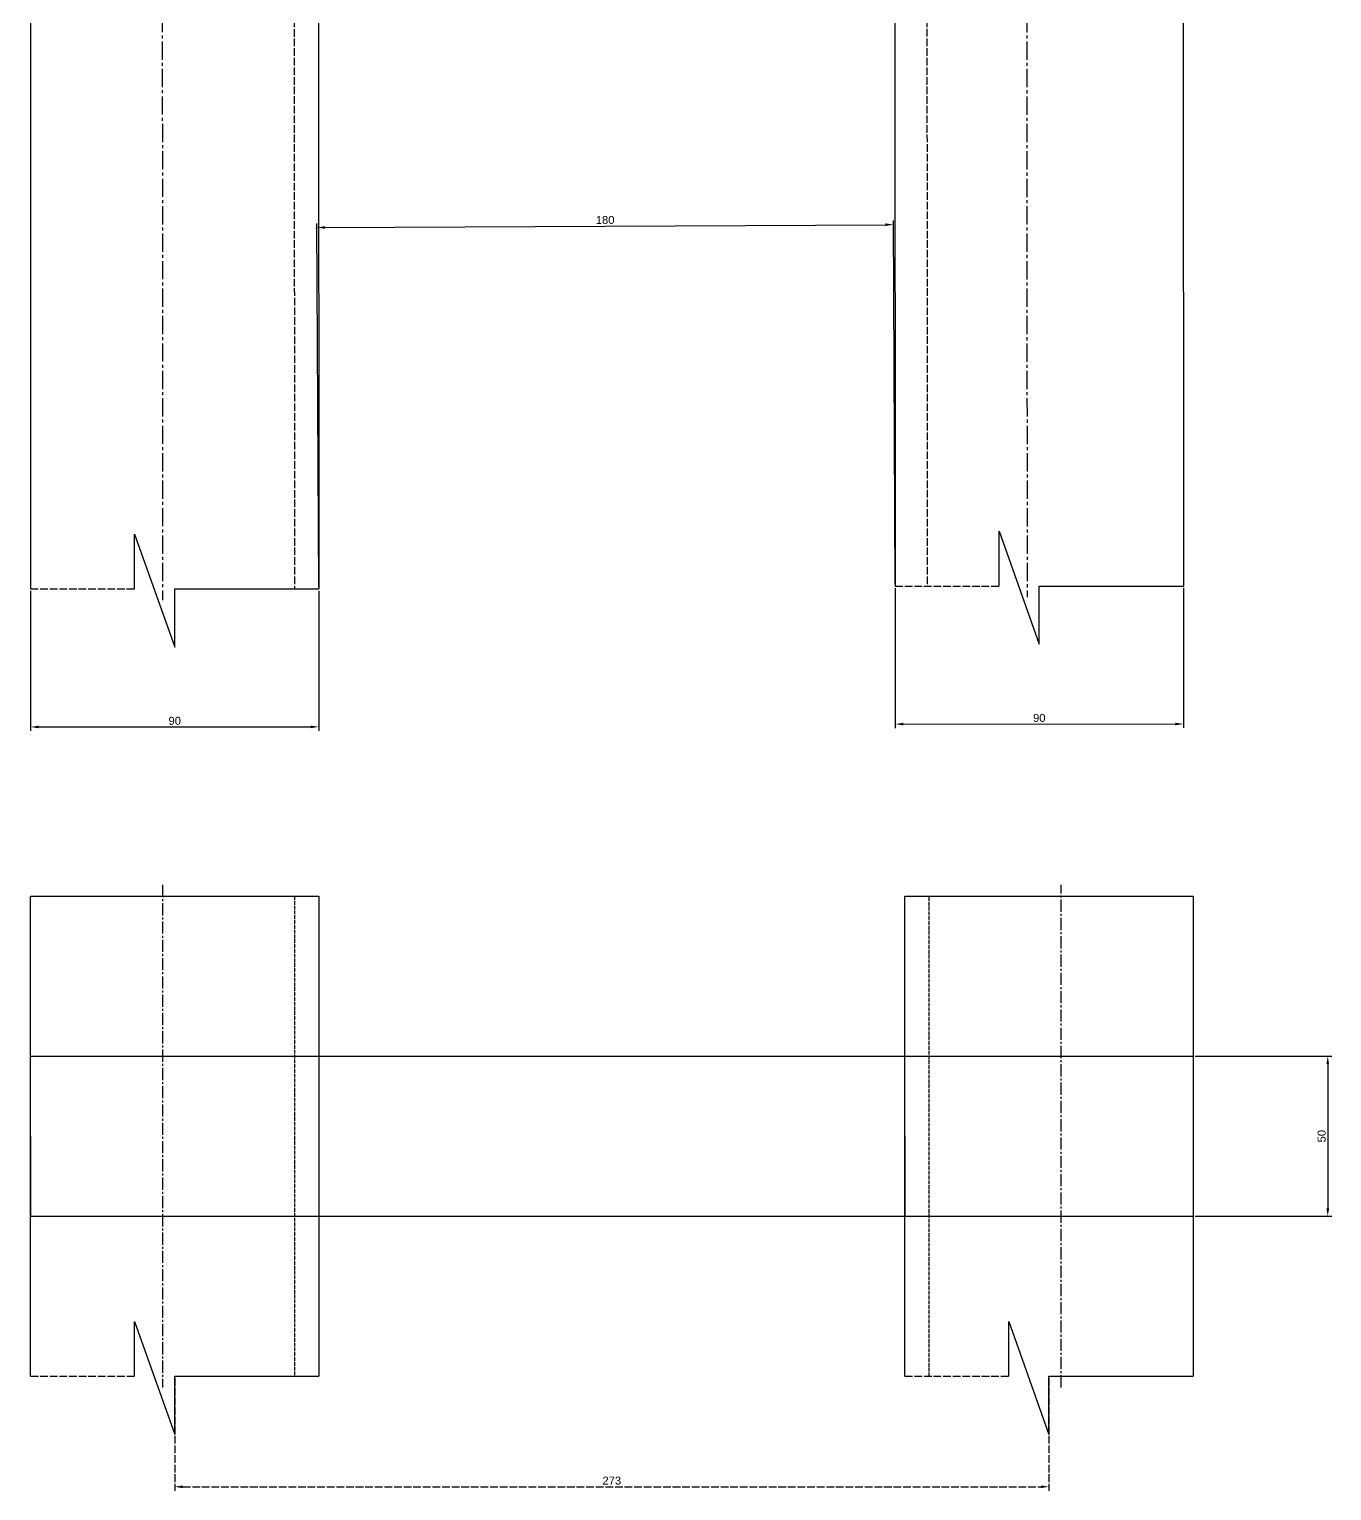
# Model space of a CAD drawing. Header units: millimetres. Extents: x 3568 to 6986, y 2180 to 6163.
# Drawn here: x 4448.9 to 4855.7, y 3988.3 to 4444.9 of the extents above; entities that cross this region are included whole.
import ezdxf

# ---------------------------------------------------------------- set-up
doc = ezdxf.new("R2010")
doc.units = ezdxf.units.MM
doc.linetypes.add('ACAD_ISO02W100', pattern=[15, 12, -3])
doc.linetypes.add('CENTER2', pattern=[28.575, 19.05, -3.175, 3.175, -3.175])
doc.styles.get("Standard").update_dxf_attribs({"font": 'arial.ttf'})
doc.dimstyles.new('ISO-25', dxfattribs={"dimtxt": 2.5, "dimasz": 2.5, "dimexe": 1.25, "dimexo": 0.625, "dimtad": 1, "dimtxsty": 'Standard', "dimcen": 2.5, "dimadec": 0, "dimazin": 0, "dimtfac": 1, "dimtmove": 0, "dimatfit": 3, "dimfxl": 1, "dimarcsym": 0})

# ---------------------------------------------------------------- blocks, each defined once
blk = doc.blocks.new('*U88')
at = {"color": 0, "linetype": 'CENTER2', "ltscale": 0.3, "transparency": 16777216}
blk.add_line((-0.21, 554.46), (0.21, -554.46), dxfattribs=at)
blk = doc.blocks.new('*D121')
at = {"color": 0, "lineweight": -2, "ltscale": 0.2, "transparency": 16777216}
for p, q in [((4449.32, 4269.39), (4449.33, 4225.65)), ((4539.32, 4269.43), (4539.33, 4225.69)), ((4451.83, 4226.9), (4536.83, 4226.94))]:
    blk.add_line(p, q, dxfattribs=at)
at = {"color": 0, "ltscale": 0.2, "transparency": 16777216}
for points in [[(4451.83, 4227.32), (4451.83, 4226.49), (4449.33, 4226.9)], [(4536.83, 4227.35), (4536.83, 4226.52), (4539.33, 4226.94)]]:
    blk.add_solid(points, dxfattribs=at)
at = {"layer": 'DEFPOINTS', "color": 0, "ltscale": 0.2, "transparency": 16777216}
for p in [(4449.32, 4270.02), (4539.32, 4270.05), (4539.33, 4226.94)]:
    blk.add_point(p, dxfattribs=at)
at = {"color": 0, "ltscale": 0.2, "transparency": 16777216, "insert": (4494.33, 4228.82), "char_height": 2.5, "attachment_point": 5, "rotation": 0.0221}
blk.add_mtext('90', dxfattribs=at)
blk = doc.blocks.new('*U89')
at = {"color": 0, "linetype": 'CENTER2', "ltscale": 0.3, "transparency": 16777216}
blk.add_line((-0.21, 554), (0.21, -554), dxfattribs=at)
blk = doc.blocks.new('*D122')
at = {"color": 0, "lineweight": -2, "ltscale": 0.2, "transparency": 16777216}
for p, q in [((4719.32, 4270.29), (4719.33, 4226.55)), ((4809.32, 4270.33), (4809.33, 4226.59)), ((4721.83, 4227.8), (4806.83, 4227.84))]:
    blk.add_line(p, q, dxfattribs=at)
at = {"color": 0, "ltscale": 0.2, "transparency": 16777216}
for points in [[(4721.83, 4228.22), (4721.83, 4227.39), (4719.33, 4227.8)], [(4806.83, 4228.25), (4806.83, 4227.42), (4809.33, 4227.84)]]:
    blk.add_solid(points, dxfattribs=at)
at = {"layer": 'DEFPOINTS', "color": 0, "ltscale": 0.2, "transparency": 16777216}
for p in [(4719.32, 4270.92), (4809.32, 4270.95), (4809.33, 4227.84)]:
    blk.add_point(p, dxfattribs=at)
at = {"color": 0, "ltscale": 0.2, "transparency": 16777216, "insert": (4764.33, 4229.72), "char_height": 2.5, "attachment_point": 5, "rotation": 0.0221}
blk.add_mtext('90', dxfattribs=at)
blk = doc.blocks.new('*D118')
at = {"color": 0, "linetype": 'ACAD_ISO02W100', "lineweight": -2, "ltscale": 0.2, "transparency": 16777216}
for p, q in [((4494.33, 4023.46), (4494.33, 3988.32)), ((4767.33, 4023.46), (4767.33, 3988.32)), ((4496.83, 3989.57), (4764.83, 3989.57))]:
    blk.add_line(p, q, dxfattribs=at)
at = {"color": 0, "linetype": 'ACAD_ISO02W100', "ltscale": 0.2, "transparency": 16777216}
for points in [[(4496.83, 3989.99), (4496.83, 3989.16), (4494.33, 3989.57)], [(4764.83, 3989.99), (4764.83, 3989.16), (4767.33, 3989.57)]]:
    blk.add_solid(points, dxfattribs=at)
at = {"layer": 'DEFPOINTS', "color": 0, "linetype": 'ACAD_ISO02W100', "ltscale": 0.2, "transparency": 16777216}
for p in [(4494.33, 4024.08), (4767.33, 4024.08), (4767.33, 3989.57)]:
    blk.add_point(p, dxfattribs=at)
at = {"color": 0, "linetype": 'ACAD_ISO02W100', "ltscale": 0.2, "transparency": 16777216, "insert": (4630.83, 3991.48), "char_height": 2.5, "attachment_point": 5}
blk.add_mtext('273', dxfattribs=at)
blk = doc.blocks.new('*U103')
at = {"color": 0, "linetype": 'CENTER2', "ltscale": 0.2, "transparency": 16777216}
blk.add_line((0, 78.5), (0, -78.5), dxfattribs=at)
blk = doc.blocks.new('*U104')
at = {"color": 0, "linetype": 'CENTER2', "ltscale": 0.2, "transparency": 16777216}
blk.add_line((0, -78.5), (0, 78.5), dxfattribs=at)
blk = doc.blocks.new('*D146')
at = {"color": 0, "lineweight": -2, "ltscale": 0.2, "transparency": 16777216}
for p, q in [((4812.96, 4124.08), (4855.67, 4124.08)), ((4854.42, 4121.58), (4854.42, 4076.58)), ((4812.96, 4074.08), (4855.67, 4074.08))]:
    blk.add_line(p, q, dxfattribs=at)
at = {"color": 0, "ltscale": 0.2, "transparency": 16777216}
for points in [[(4854, 4121.58), (4854.84, 4121.58), (4854.42, 4124.08)], [(4854, 4076.58), (4854.84, 4076.58), (4854.42, 4074.08)]]:
    blk.add_solid(points, dxfattribs=at)
at = {"layer": 'DEFPOINTS', "color": 0, "ltscale": 0.2, "transparency": 16777216}
for p in [(4812.33, 4124.08), (4812.33, 4074.08), (4854.42, 4074.08)]:
    blk.add_point(p, dxfattribs=at)
at = {"color": 0, "ltscale": 0.2, "transparency": 16777216, "insert": (4852.52, 4099.08), "char_height": 2.5, "attachment_point": 5, "rotation": 90}
blk.add_mtext('50', dxfattribs=at)
blk = doc.blocks.new('*D148')
at = {"color": 0, "lineweight": -2, "ltscale": 0.2, "transparency": 16777216}
for p, q in [((4539.31, 4270.64), (4538.75, 4384.16)), ((4541.25, 4382.92), (4716.25, 4383.8)), ((4719.31, 4271.54), (4718.75, 4385.06))]:
    blk.add_line(p, q, dxfattribs=at)
at = {"color": 0, "ltscale": 0.2, "transparency": 16777216}
for points in [[(4541.25, 4383.34), (4541.25, 4382.51), (4538.75, 4382.91)], [(4716.25, 4384.22), (4716.25, 4383.38), (4718.75, 4383.81)]]:
    blk.add_solid(points, dxfattribs=at)
at = {"layer": 'DEFPOINTS', "color": 0, "ltscale": 0.2, "transparency": 16777216}
for p in [(4718.75, 4383.81), (4539.32, 4270.02), (4719.32, 4270.92)]:
    blk.add_point(p, dxfattribs=at)
at = {"color": 0, "ltscale": 0.2, "transparency": 16777216, "insert": (4628.74, 4385.26), "char_height": 2.5, "attachment_point": 5, "rotation": 0.2866}
blk.add_mtext('180', dxfattribs=at)

msp = doc.modelspace()

# ---------------------------------------------------------------- linework, layer by layer
at = {"ltscale": 0.2}
for p, q in [((4448.892, 5371.93), (4449.317, 4270.018)), ((4538.892, 5371.93), (4539.317, 4270.018)), ((4718.892, 5371.93), (4719.316, 4270.919)), ((4808.892, 5371.93), (4809.316, 4270.919)), ((4481.764, 4270.018), (4481.764, 4287.122)), ((4481.764, 4287.122), (4494.317, 4251.826)), ((4751.764, 4270.919), (4751.764, 4288.022)), ((4751.764, 4288.022), (4764.316, 4252.726)), ((4494.317, 4266.518), (4494.317, 4270.018)), ((4494.317, 4270.018), (4494.317, 4270.018)), ((4494.317, 4270.018), (4539.317, 4270.018)), ((4764.316, 4267.419), (4764.316, 4270.919)), ((4764.316, 4270.919), (4764.316, 4270.919)), ((4764.316, 4270.919), (4809.316, 4270.919)), ((4494.317, 4251.826), (4494.317, 4266.518)), ((4764.316, 4252.726), (4764.316, 4267.419)), ((4449.334, 4174.083), (4539.334, 4174.083)), ((4449.334, 4024.083), (4449.334, 4174.083)), ((4539.334, 4174.083), (4539.334, 4024.083)), ((4722.334, 4174.083), (4812.334, 4174.083)), ((4722.334, 4024.083), (4722.334, 4174.083)), ((4812.334, 4174.083), (4812.334, 4024.083)), ((4449.334, 4099.083), (4449.334, 4124.083)), ((4449.334, 4124.083), (4812.334, 4124.083)), ((4722.334, 4099.083), (4722.334, 4124.083)), ((4449.334, 4099.083), (4449.334, 4074.083)), ((4722.334, 4099.083), (4722.334, 4074.083)), ((4449.334, 4074.083), (4812.334, 4074.083)), ((4481.782, 4024.083), (4481.782, 4041.186)), ((4481.782, 4041.186), (4494.334, 4005.89)), ((4754.782, 4024.083), (4754.782, 4041.186)), ((4754.782, 4041.186), (4767.334, 4005.89)), ((4494.334, 4020.583), (4494.334, 4024.083)), ((4494.334, 4024.083), (4494.334, 4024.083)), ((4494.334, 4024.083), (4539.334, 4024.083)), ((4767.334, 4020.583), (4767.334, 4024.083)), ((4767.334, 4024.083), (4812.334, 4024.083)), ((4494.334, 4005.89), (4494.334, 4020.583)), ((4767.334, 4005.89), (4767.334, 4020.583))]:
    msp.add_line(p, q, dxfattribs=at)
at = {"linetype": 'ACAD_ISO02W100', "ltscale": 0.2}
for p, q in [((4531.292, 5371.927), (4531.717, 4270.018)), ((4728.892, 5371.934), (4729.316, 4270.919)), ((4449.317, 4270.018), (4481.764, 4270.018)), ((4719.316, 4270.919), (4751.764, 4270.919)), ((4449.334, 4024.083), (4481.782, 4024.083)), ((4722.334, 4024.083), (4754.782, 4024.083))]:
    msp.add_line(p, q, dxfattribs=at)
at = {"linetype": 'ACAD_ISO02W100', "ltscale": 0.1}
for p, q in [((4531.734, 4174.083), (4531.734, 4024.083)), ((4729.934, 4024.083), (4729.934, 4174.083))]:
    msp.add_line(p, q, dxfattribs=at)
at = {"lineweight": 30, "ltscale": 0.2}
for p, q in [((4449.334, 4124.083), (4539.334, 4124.083)), ((4722.334, 4124.083), (4812.334, 4124.083)), ((4449.334, 4074.083), (4539.334, 4074.083)), ((4722.334, 4074.083), (4812.334, 4074.083))]:
    msp.add_line(p, q, dxfattribs=at)

# ---------------------------------------------------------------- block references
at = {"linetype": 'CENTER2', "ltscale": 0.3}
for name, p in [('*U88', (4490.304, 4820.973)), ('*U89', (4760.304, 4821.424))]:
    msp.add_blockref(name, p, dxfattribs=at)
at = {"linetype": 'CENTER2', "ltscale": 0.2}
for name, p in [('*U103', (4490.534, 4099.083)), ('*U104', (4771.134, 4099.083))]:
    msp.add_blockref(name, p, dxfattribs=at)

# ---------------------------------------------------------------- dimensions: what is measured, and where the dimension line sits
at = {"ltscale": 0.2}
for p1, p2, distance, picture, middle in [((4539.317, 4270.018), (4719.316, 4270.919), 112.895, '*D148', (4628.742, 4385.264)), ((4449.317, 4270.018), (4539.317, 4270.053), -43.116, '*D121', (4494.332, 4228.821)), ((4719.316, 4270.919), (4809.316, 4270.953), -43.116, '*D122', (4764.332, 4229.721))]:
    dim = msp.add_aligned_dim(p1=p1, p2=p2, distance=distance, dimstyle='ISO-25', dxfattribs=at)
    dim.commit()
    dim.dimension.update_dxf_attribs({"geometry": picture, "text_midpoint": middle})
dim = msp.add_linear_dim(base=(4854.419, 4074.083), p1=(4812.334, 4124.083), p2=(4812.334, 4074.083), angle=90, dimstyle='ISO-25', dxfattribs=at)
dim.commit()
dim.dimension.update_dxf_attribs({"geometry": '*D146', "text_midpoint": (4852.518, 4099.083)})
at = {"linetype": 'ACAD_ISO02W100', "ltscale": 0.2}
dim = msp.add_linear_dim(base=(4767.334, 3989.573), p1=(4494.334, 4024.083), p2=(4767.334, 4024.083), dimstyle='ISO-25', dxfattribs=at)
dim.commit()
dim.dimension.update_dxf_attribs({"geometry": '*D118', "text_midpoint": (4630.834, 3991.475)})

doc.saveas('drawing.dxf')
